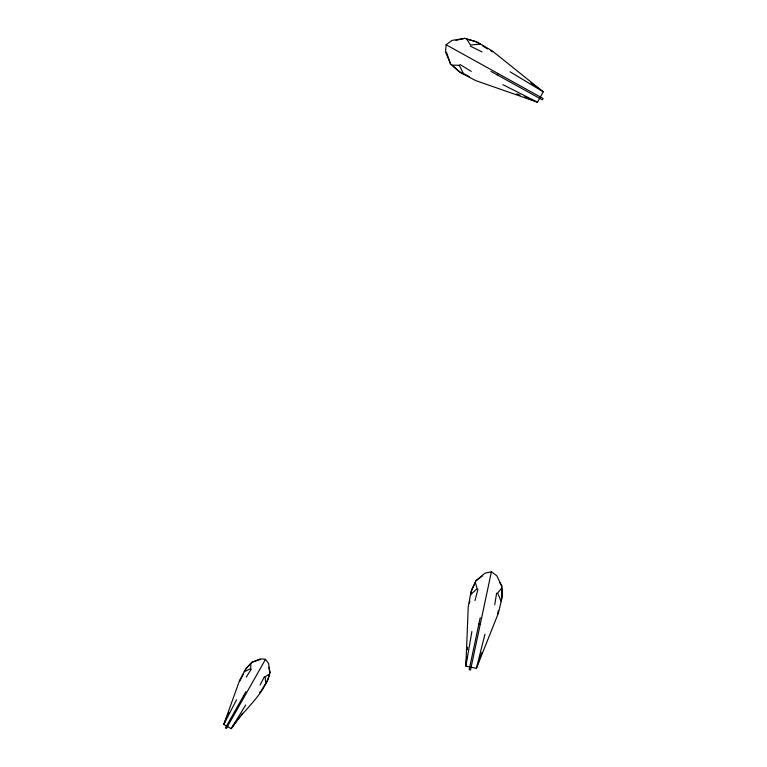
<?xml version="1.0" encoding="UTF-8"?>
<svg xmlns="http://www.w3.org/2000/svg" width="767" height="767" viewBox="0 0 767 767"><rect width="100%" height="100%" fill="white"/><g stroke="black" fill="none" stroke-linecap="round" stroke-linejoin="round"><path stroke-width="1.15" d="M540.361 96.997L543.237 91.81L492.193 50.871L477.151 42.041L464.754 38.35L451.926 40.43L446.135 44.764L445.522 51.974L450.555 63.949L460.258 72.52L475.722 80.583L537.485 102.193L539.786 98.032M466.7 656.715L465.866 666.12L476.384 668.354L498.32 613.303L501.992 597.934L501.896 586.218L496.7 575.662L491.407 571.798L485.003 573.179L475.962 580.705L471.12 591.376L468.225 606.908L465.866 666.12L471.897 631.538M467.324 649.659L467.534 647.31M494.715 604.789L496.632 593.131M469.462 603.313L469.864 601.107M480.219 617.684L469.164 669.716L470.535 670.003L491.407 571.798M497.582 613.868L498.377 610.599M484.936 634.309L476.384 668.354L481.743 652.727M474.974 600.599L477.966 589.161M269.984 672.707C264.279 695.391 243.436 709.696 231.174 728.65L223.763 724.46L239.64 680.31L245.517 669.275L251.72 662.372L260.339 658.843L265.507 659.323L268.575 663.503L269.984 672.707L268.805 667.271M228.796 712.351L223.763 724.46L236.552 699.782M260.138 685.027L264.366 676.676M239.774 681.038L243.542 673.886M497.179 74.83L497.927 73.479M245.967 691.604L225.393 727.96L226.361 728.506L265.507 659.323M266.12 682.688L260.147 692.563L259.428 692.102M245.737 704.978L231.174 728.65L236.83 720.98M246.236 677.156L251.221 669.236M238.249 719.062L239.668 717.145M241.078 715.227L242.497 713.3M475.962 580.705L482.318 576.055M251.72 662.372L260.147 659.524M455.943 40.344L464.754 38.35M478.886 623.964L480.257 624.252M516.776 93.795L520.045 95.118M524.407 96.891L537.485 102.193L502.912 84.658M470.344 46.145L482.04 51.935M462.424 73.009L469.577 76.7M446.135 44.764L543.103 98.512L542.346 99.873L490.976 71.398M243.628 695.727L244.596 696.273M482.673 45.962L487.611 48.896M490.583 50.66L492.558 51.83M510.045 71.782L543.237 91.81L530.86 82.836M460.133 64.562L471.235 71.417M499.662 582.316L501.896 586.218M446.471 52.233L450.555 63.949M250.838 663.513L250.713 668.623L244.27 671.748L246.763 667.808L250.838 663.513M502.04 595.508L501.1 601.318L497.63 592.968L501.781 588.03L502.04 595.508M472.05 589.133L470.545 594.828L477.122 588.615L475.339 582.412L472.05 589.133M269.466 674.049L267.884 679.754L265.794 683.924L265.152 676.791L269.466 674.049M480.439 44.064L470.497 45.042L466.624 39.059L474.6 41.197L480.439 44.064M459.28 65.281L452.156 65.166L458.196 70.804L463.719 74.236L459.28 65.281"/></g></svg>
